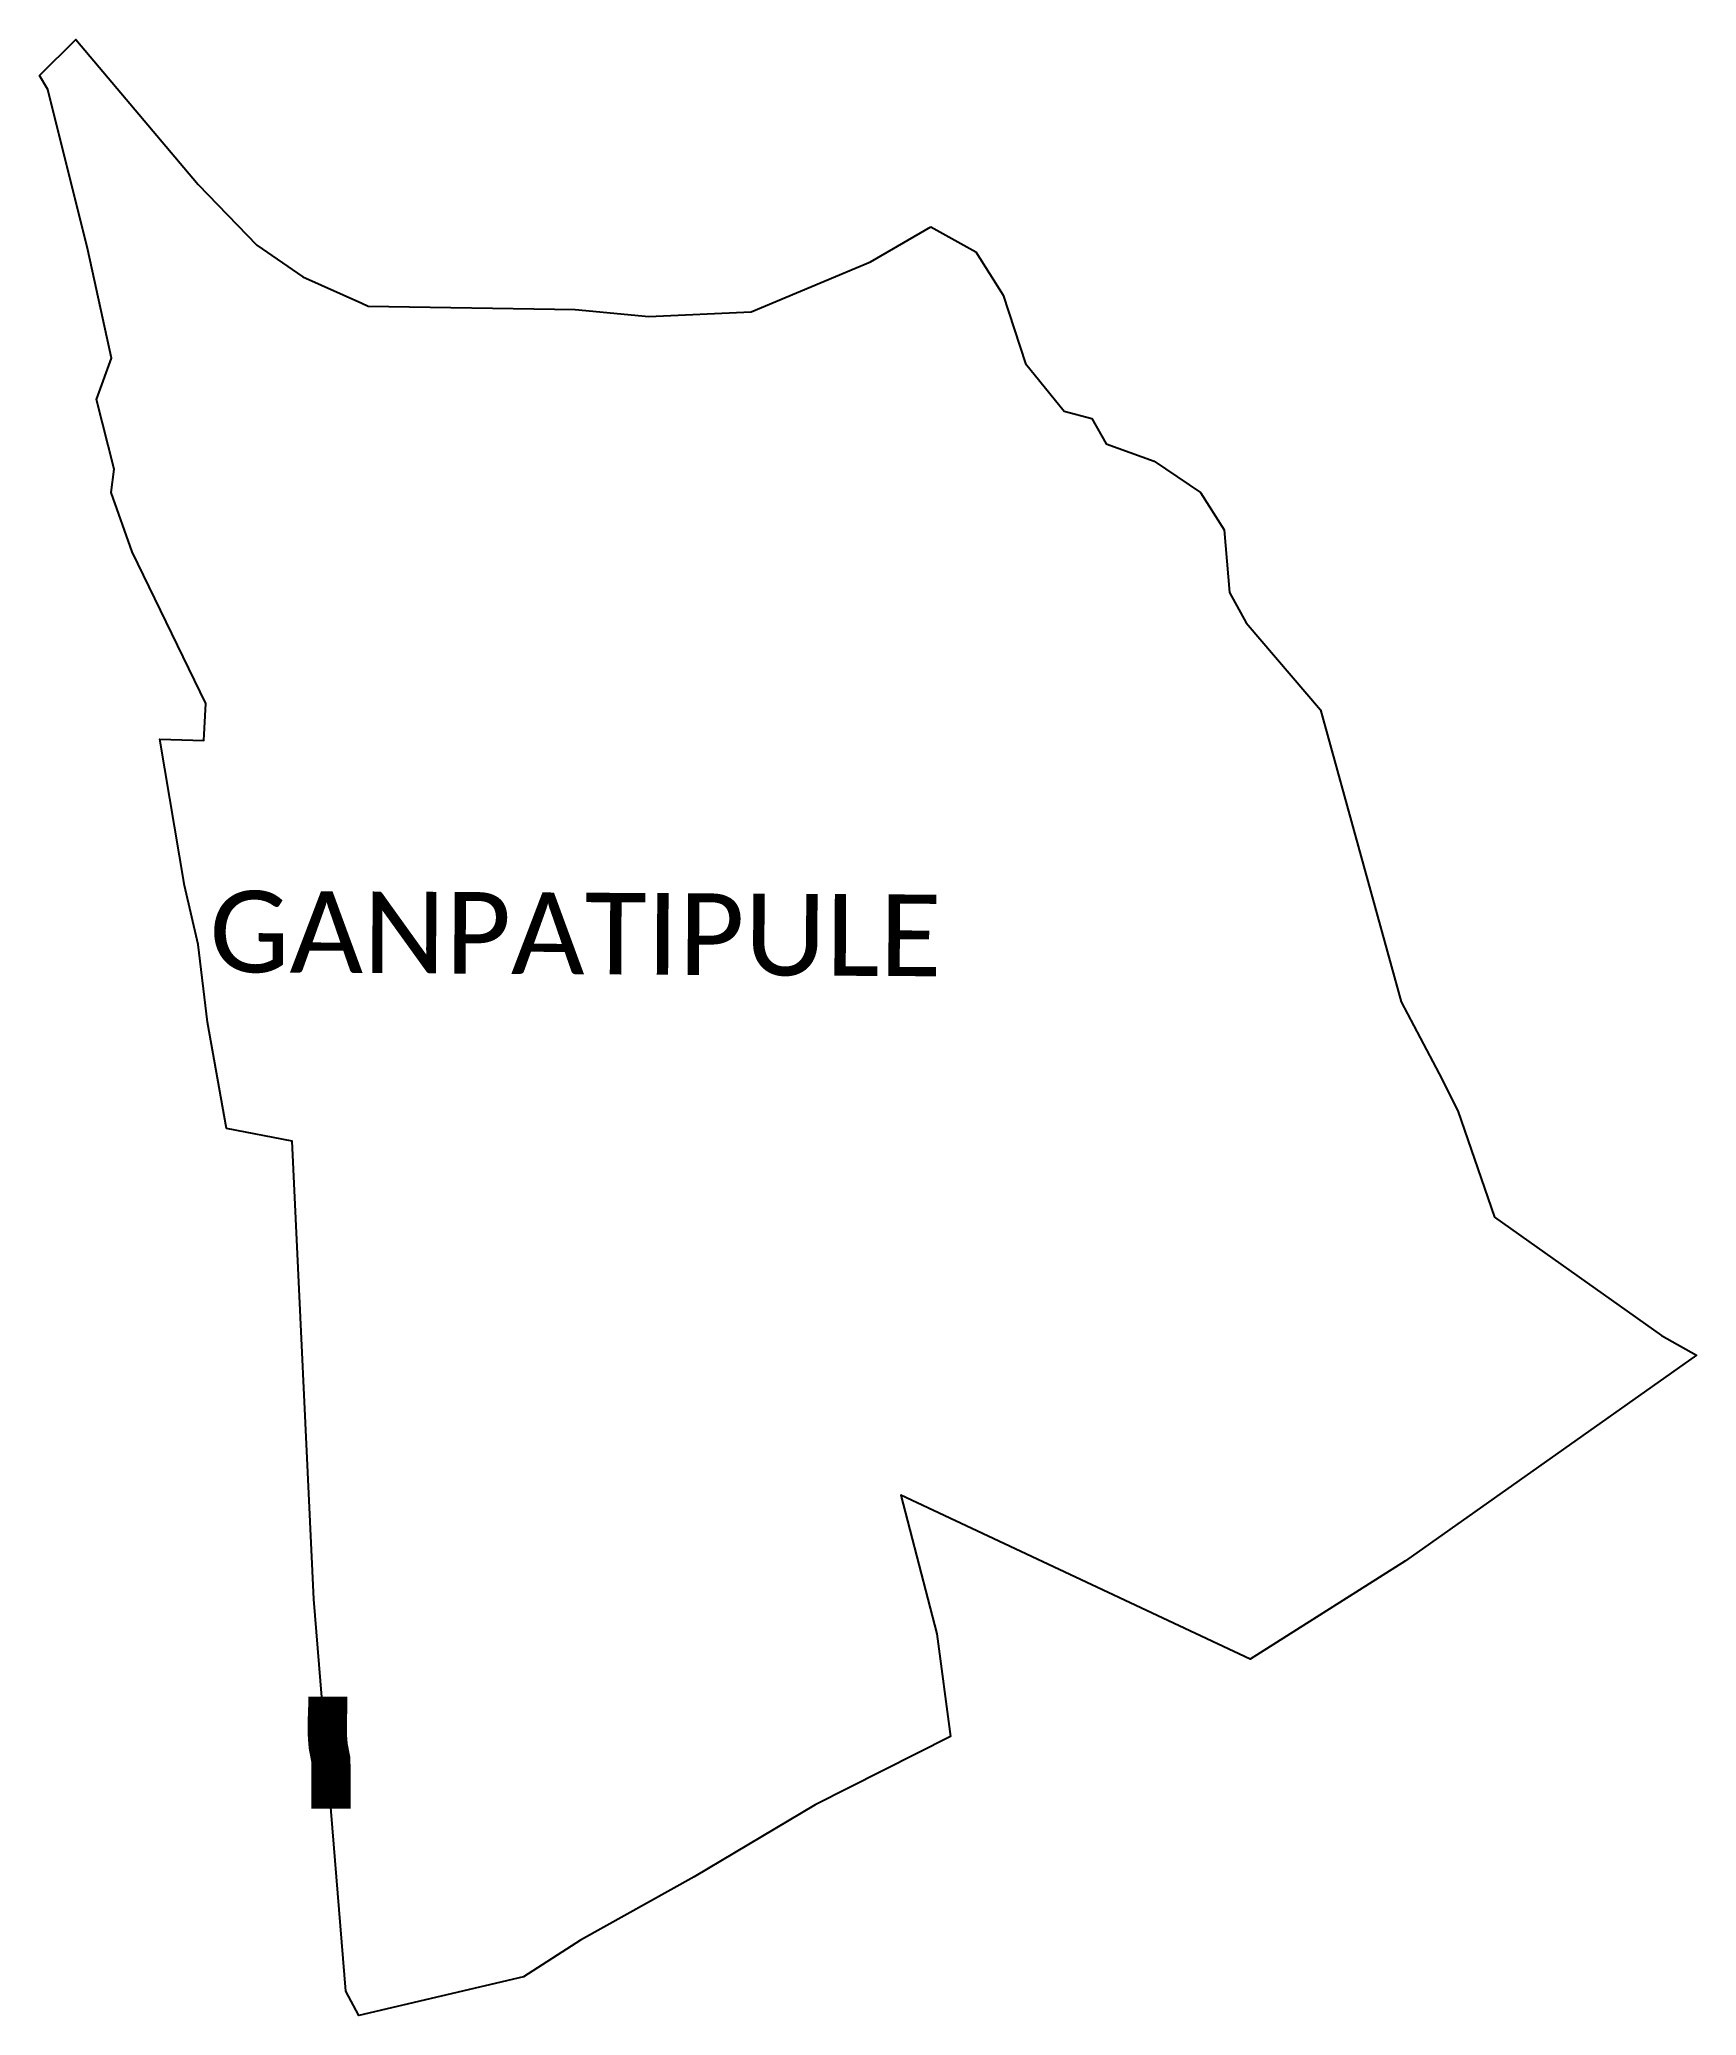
# Model space of a CAD drawing. Header units: metres. Extents: x 315418 to 317530, y 1894991 to 1897511.
import ezdxf

# ---------------------------------------------------------------- set-up
doc = ezdxf.new("R2010")
doc.units = ezdxf.units.M
for name, color, linetype in [('NATURALLY PROTECTED', 3, 'Continuous'), ('village', 3, 'Continuous'), ('VILLAGE NAME', 250, 'Continuous')]:
    doc.layers.add(name, color=color, linetype=linetype)
doc.styles.get("Standard").update_dxf_attribs({"font": 'simplex.shx'})

msp = doc.modelspace()

# ---------------------------------------------------------------- linework, layer by layer
at = {"layer": 'NATURALLY PROTECTED', "const_width": 50, "flags": 128}
msp.add_lwpolyline([(315785.2, 1895397.8), (315785.2, 1895387.1), (315784.4, 1895365.4), (315784.5, 1895353.1), (315784.7, 1895345.8), (315785.2, 1895340.6), (315785.6, 1895335.1), (315789, 1895317.3), (315789.1, 1895307.2), (315789.2, 1895289.4), (315789.2, 1895254.9)], dxfattribs=at)
at = {"layer": 'village', "color": 4}
for points in [[(316611.2, 1897240), (316645.9, 1897184.7), (316674.6, 1897097.7), (316723.7, 1897036.9), (316758.9, 1897027.3), (316777.2, 1896995), (316838.6, 1896973.1), (316897.5, 1896933.1), (316927.6, 1896885.7), (316934.6, 1896805.6), (316955.7, 1896767.1), (317050.5, 1896656), (317153.4, 1896283.9), (317201.8, 1896191.9), (317225.8, 1896144.8), (317272.6, 1896009.4), (317485.3, 1895858.4), (317529.9, 1895833.1), (317158.9, 1895571.1), (316961, 1895445.7), (316515.5, 1895654.6), (316561.5, 1895478), (316579.1, 1895347.1), (316406.3, 1895260.1), (316252, 1895168.4), (316107.2, 1895087.5), (316034.7, 1895040.7), (315824.5, 1894991.4), (315808.3, 1895022.6), (315767.2, 1895522), (315739.6, 1896106.2), (315656, 1896122.4), (315631.6, 1896257.8), (315620, 1896356.7), (315602.6, 1896431.9), (315571.1, 1896618.8), (315627.2, 1896616.9), (315629.8, 1896663.9), (315535.7, 1896857.6), (315509.1, 1896933.3), (315512.8, 1896962.9), (315490.3, 1897051.8), (315509.4, 1897104.2), (315479.3, 1897242.5), (315428.4, 1897447), (315417.6, 1897464.7), (315464, 1897510.6), (315619.7, 1897325.7), (315694.7, 1897248.3), (315753.3, 1897207.9), (315828.4, 1897174.3), (315836.6, 1897170.6), (316100.6, 1897166.4), (316194.3, 1897157.6), (316325, 1897163.6), (316476.8, 1897227.4), (316554, 1897272)], [(316554, 1897272), (316611.2, 1897240)]]:
    msp.add_lwpolyline(points, dxfattribs=at)

# ---------------------------------------------------------------- texts
at = {"layer": 'VILLAGE NAME', "insert": (315634.5, 1896425.6), "char_height": 104.042, "attachment_point": 1, "rotation": 359.6762}
msp.add_mtext_dynamic_manual_height_columns('{\\fCalibri|b0|i0|c0|p34;GANPATIPULE}', width=1567.856, gutter_width=520.2, heights=[0], dxfattribs=at)

doc.saveas('drawing.dxf')
